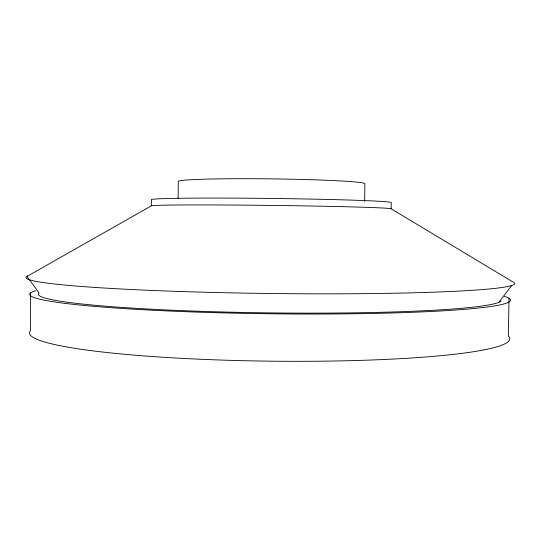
<?xml version="1.0" encoding="UTF-8"?>
<svg xmlns="http://www.w3.org/2000/svg" width="540" height="540" viewBox="0 0 540 540"><rect width="100%" height="100%" fill="white"/><g stroke="black" fill="none" stroke-linecap="round" stroke-linejoin="round"><path stroke-width="0.81" d="M30.591 292.91L30.402 330.831A240.165 25.259 0.7 0 0 272.714 361.193A240.165 25.259 0.7 0 0 508.309 335.968L509.045 298.296M501.309 300.969A231.835 15.91 0.7 0 1 252.524 312.633A231.835 15.91 0.7 0 1 39.022 292.93L27 276.433L151.349 205.841L151.403 199.584A119.961 2.666 0.7 0 1 273.024 198.477A119.961 2.666 0.7 0 1 391.257 202.588L391.163 208.825L513 282.008A244.33 12.947 0.7 0 1 269.851 293.497A244.33 12.947 0.7 0 1 27.783 276.048M178.126 198.369L178.288 181.278A93.4 3.746 0.7 0 1 272.889 178.888A93.4 3.746 0.7 0 1 364.892 183.661L364.621 201.521M498.771 302.387L511.751 285.485M504.387 296.372A240.449 16.531 0.7 0 1 270.581 313.781A240.449 16.531 0.7 0 1 35.674 290.729M151.349 205.841A119.941 1.951 0.7 0 1 272.943 205.436A119.941 1.951 0.7 0 1 391.163 208.825"/></g></svg>
